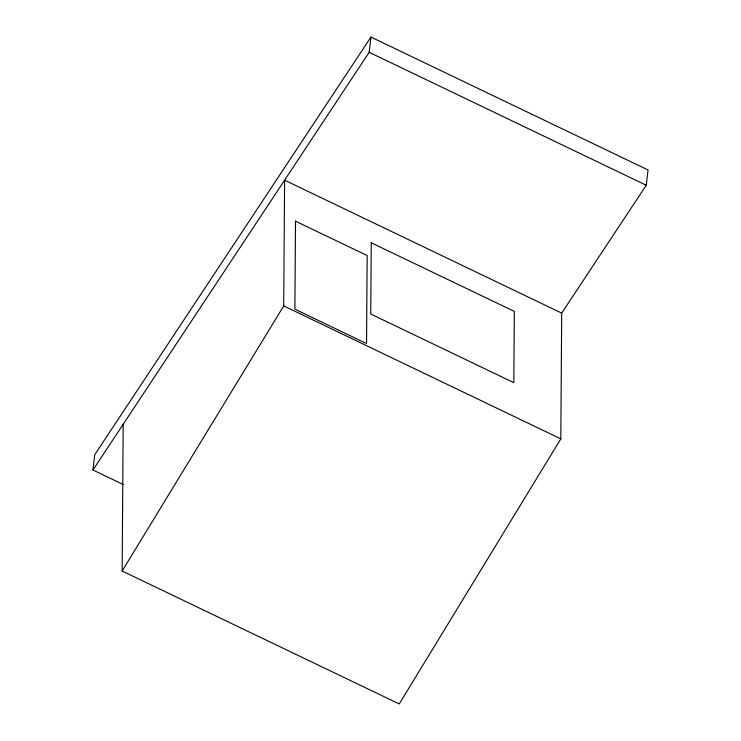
<?xml version="1.0" encoding="UTF-8"?>
<svg xmlns="http://www.w3.org/2000/svg" width="741" height="741" viewBox="0 0 741 741"><rect width="100%" height="100%" fill="white"/><g stroke="black" fill="none" stroke-linecap="round" stroke-linejoin="round"><path stroke-width="1.11" d="M122.154 571.015L283.72 305.931L284.6 180.174L561.697 313.119L560.817 438.867L399.242 703.95L122.154 571.015L123.182 424.297M123.173 484.484L92.958 469.998L94.746 454.742L370.945 37.05L648.042 169.985L646.254 185.241L561.419 313.536M92.958 469.998L369.157 52.305L370.945 37.05M369.157 52.305L646.254 185.241M283.72 305.931L560.817 438.867M295.502 221.161L294.89 309.182L366.545 343.565L367.166 255.534L295.502 221.161M371.25 242.779L370.75 314.036L513.819 382.68L514.319 311.415L371.25 242.779"/></g></svg>
